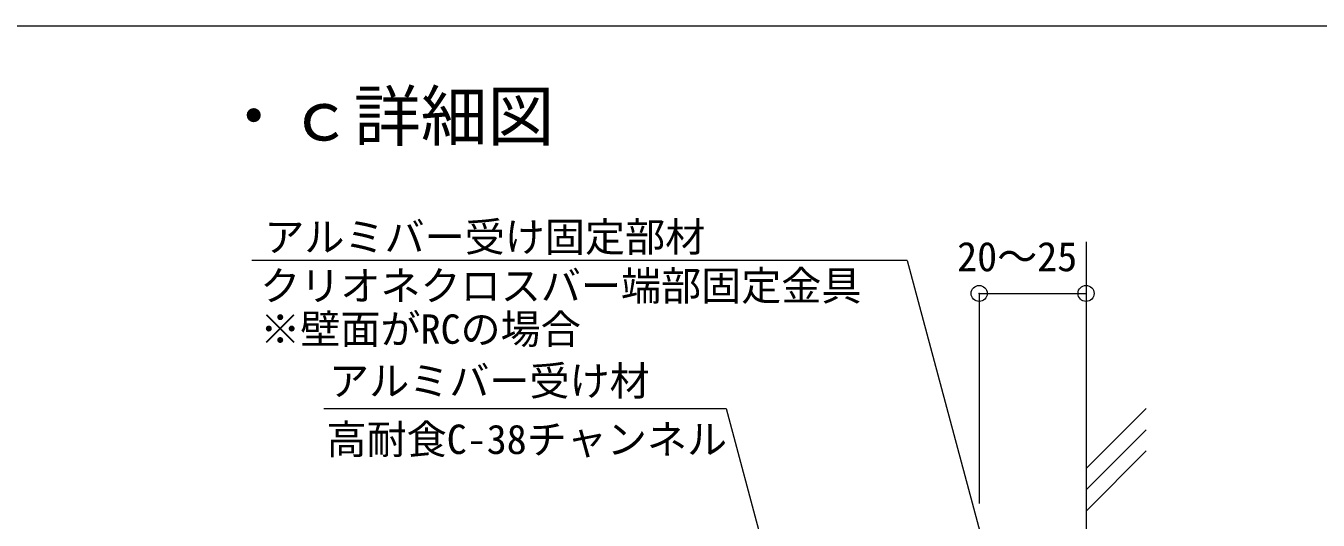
# Model space of a CAD drawing. Units: millimetres on the paper, with parts at other scales. Extents: x -195 to 195, y -135 to 132.
# Drawn here: x -93.22 to -44.85, y 12.41 to 30.91 of the extents above; entities that cross this region are included whole.
import ezdxf
from ezdxf.enums import TextEntityAlignment as Align

# ---------------------------------------------------------------- set-up
doc = ezdxf.new("R2010")
doc.units = ezdxf.units.MM
doc.header["$PDMODE"] = 32
doc.header["$PDSIZE"] = 0.6
for name, color, linetype, lineweight in [('3-5_寸法', 4, 'Continuous', 9), ('3-6_文字', 7, 'Continuous', 18), ('3-9_躯体他', 4, 'Continuous', 9), ('F-3_野縁', 3, 'Continuous', 18)]:
    doc.layers.add(name, color=color, linetype=linetype, lineweight=lineweight)
doc.styles.add('ＭＳ ゴシック', font='')
doc.styles.get('ＭＳ ゴシック').set_extended_font_data('MS Gothic')

msp = doc.modelspace()

# ---------------------------------------------------------------- linework, layer by layer
at = {"layer": '3-5_寸法'}
for p, q in [((-57.54, 20.896), (-57.54, 13.028)), ((-57.54, 20.896), (-53.54, 20.896)), ((-53.54, 20.896), (-53.54, 17.036))]:
    msp.add_line(p, q, dxfattribs=at)
at = {"layer": '3-5_寸法', "color": 3}
for p in [(-57.54, 20.896), (-53.54, 20.896)]:
    msp.add_point(p, dxfattribs=at)
at = {"layer": '3-6_文字'}
for q in [(-84.765, 22.129), (-56.925, 9.782)]:
    msp.add_line((-60.233, 22.129), q, dxfattribs=at)
msp.add_lwpolyline([(-82.07, 16.587), (-67.01, 16.587), (-65.647, 11.501)], dxfattribs=at)
at = {"layer": '3-9_躯体他'}
for p, q in [((-53.54, 22.83), (-53.54, -9.853)), ((-51.29, 16.59), (-53.54, 14.34)), ((-51.29, 15.795), (-53.54, 13.545)), ((-51.29, 14.999), (-53.54, 12.749))]:
    msp.add_line(p, q, dxfattribs=at)
at = {"layer": 'F-3_野縁'}
msp.add_line((-191, 30.912), (-2, 30.912), dxfattribs=at)

# ---------------------------------------------------------------- texts
at = {"layer": '3-5_寸法', "style": 'ＭＳ ゴシック'}
msp.add_text('20～25', height=1.1, dxfattribs=at).set_placement((-58.364, 21.396), align=Align.BOTTOM_LEFT)
at = {"layer": '3-6_文字', "style": 'ＭＳ ゴシック'}
for s, height, p in [('・ｃ詳細図', 1.833, (-85.943, 26.069)), ('アルミバー受け固定部材', 1.1, (-84.297, 22.131)), ('クリオネクロスバー端部固定金具', 1.1, (-84.45, 20.302)), ('※壁面がRCの場合', 1.1, (-84.45, 18.68)), ('アルミバー受け材', 1.1, (-81.874, 16.742)), ('高耐食C-38チャンネル', 1.1, (-81.97, 14.555))]:
    msp.add_text(s, height=height, dxfattribs=at).set_placement(p, align=Align.BOTTOM_LEFT)

doc.saveas('drawing.dxf')
